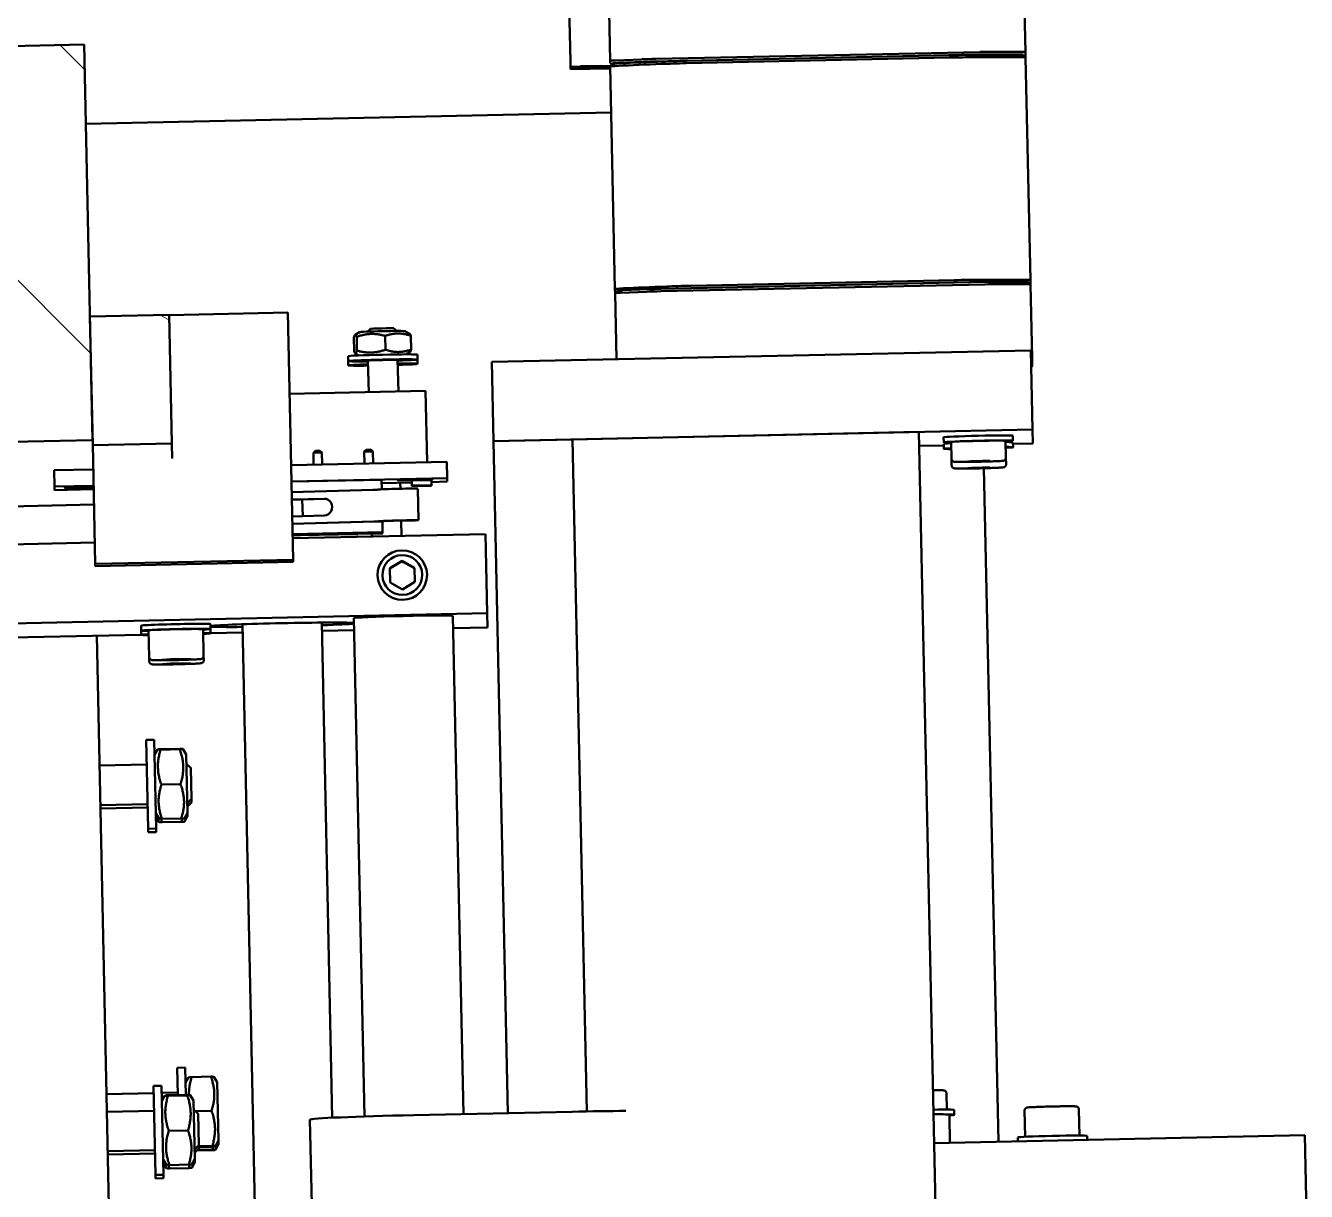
# Model space of a CAD drawing. Header units: millimetres. Extents: x 0 to 2625, y 0 to 1856.
# Drawn here: x 1769.8 to 1899.2, y 1562.7 to 1680.5 of the extents above; entities that cross this region are included whole.
import ezdxf

# ---------------------------------------------------------------- set-up
doc = ezdxf.new("R2010")
doc.units = ezdxf.units.MM
doc.header["$LTSCALE"] = 6.25
for name, color, linetype, lineweight in [('Hatch (ISO)', 7, 'Continuous', 18), ('Symbol (ISO)', 7, 'Continuous', 25), ('Visible (ISO)', 7, 'Continuous', 50)]:
    doc.layers.add(name, color=color, linetype=linetype, lineweight=lineweight)
doc.styles.add('Note Text (ISO)', font='tahoma.ttf')
doc.dimstyles.new('Default - Method 1b (ISO)$7', dxfattribs={"dimscale": 6.25, "dimtxt": 3.5, "dimasz": 2.5, "dimexe": 3.175, "dimexo": 0, "dimgap": 0.762, "dimtad": 1, "dimtoh": 1, "dimrnd": 1e-08, "dimtxsty": 'Note Text (ISO)', "dimcen": 0.09, "dimdle": 10, "dimclrd": 256, "dimclre": 256, "dimclrt": 256, "dimazin": 2, "dimtfac": 1, "dimtmove": 0, "dimatfit": 3, "dimfxl": 1, "dimtolj": 1, "dimlwd": -1, "dimlwe": -1, "dimarcsym": 0})

msp = doc.modelspace()

# ---------------------------------------------------------------- hatches: boundary and pattern name
at = {"layer": 'Hatch (ISO)'}
h = msp.add_hatch(dxfattribs=at)
h.set_pattern_fill('ANSI31', color=256, scale=158.75, angle=90.0002, style=0)
h.set_pattern_definition([(135.0002, (0, 0), (-14.0316, -14.0317), [])])
h.paths.add_polyline_path([(1756.54, 1638.19), (1776.54, 1638.61), (1776.27, 1651.11), (1775.68, 1678.61), (1755.68, 1678.19)])
h = msp.add_hatch(dxfattribs=at)
h.set_pattern_fill('ANSI31', color=256, scale=158.75, angle=105.0002, style=0)
h.set_pattern_definition([(150.0002, (0, 0), (-9.9218, -17.18523), [])])
h.paths.add_polyline_path([(1776.55, 1638.13), (1784.55, 1638.3), (1784.27, 1651.29), (1776.27, 1651.11), (1776.54, 1638.61)])

# ---------------------------------------------------------------- linework, layer by layer
at = {"layer": 'Visible (ISO)'}
for p, q in [((1828.84, 1676.96), (1828.65, 1685.71)), ((1870.64, 1686.61), (1870.83, 1677.86)), ((1824.84, 1676.95), (1824.72, 1682.44)), ((1775.68, 1678.61), (1755.68, 1678.19)), ((1776.54, 1638.61), (1775.68, 1678.61)), ((1866.2, 1677.86), (1833.46, 1677.16)), ((1833.47, 1676.91), (1866.2, 1677.61)), ((1867.44, 1677.62), (1870.07, 1677.62)), ((1870.24, 1677.88), (1867.61, 1677.88)), ((1870.58, 1677.61), (1870.58, 1677.54)), ((1870.84, 1677.3), (1870.83, 1677.86)), ((1824.84, 1676.95), (1824.85, 1676.44)), ((1824.85, 1676.36), (1828.85, 1676.45)), ((1824.85, 1676.36), (1824.85, 1676.44)), ((1824.85, 1676.36), (1824.85, 1676.19)), ((1825.85, 1676.44), (1827.85, 1676.48)), ((1827.85, 1676.46), (1825.85, 1676.41)), ((1825.85, 1676.41), (1825.85, 1676.44)), ((1827.85, 1676.48), (1827.85, 1676.46)), ((1828.84, 1676.96), (1828.84, 1676.78)), ((1828.84, 1676.78), (1829.04, 1676.59)), ((1829.09, 1676.65), (1828.85, 1676.4)), ((1828.85, 1676.45), (1828.85, 1676.4)), ((1828.85, 1676.4), (1829.33, 1653.91)), ((1829.09, 1676.65), (1829.09, 1676.72)), ((1832.05, 1677.12), (1829.42, 1677.01)), ((1829.6, 1676.76), (1832.23, 1676.87)), ((1863.16, 1677.54), (1836.51, 1676.97)), ((1836.52, 1676.73), (1863.16, 1677.3)), ((1870.58, 1677.54), (1870.84, 1677.3)), ((1870.84, 1677.3), (1871.32, 1654.81)), ((1828.85, 1676.28), (1824.85, 1676.19)), ((1828.85, 1676.2), (1824.85, 1676.11)), ((1824.85, 1676.11), (1824.85, 1676.19)), ((1824.85, 1676.11), (1824.85, 1676.11)), ((1825.85, 1676.18), (1827.85, 1676.22)), ((1827.85, 1676.2), (1825.85, 1676.16)), ((1825.85, 1676.16), (1825.85, 1676.18)), ((1827.85, 1676.22), (1827.85, 1676.2)), ((1828.95, 1671.73), (1775.85, 1670.59)), ((1866.7, 1654.62), (1833.96, 1653.92)), ((1833.96, 1653.67), (1866.7, 1654.37)), ((1863.64, 1654.81), (1837, 1654.24)), ((1837.01, 1653.98), (1863.65, 1654.55)), ((1870.56, 1654.63), (1867.93, 1654.63)), ((1868.11, 1654.39), (1870.74, 1654.39)), ((1871.07, 1654.62), (1871.33, 1654.37)), ((1871.33, 1654.37), (1871.32, 1654.81)), ((1871.33, 1654.37), (1871.49, 1646.93)), ((1829.33, 1653.91), (1829.34, 1653.47)), ((1829.58, 1653.73), (1829.34, 1653.47)), ((1829.48, 1646.8), (1829.34, 1653.47)), ((1829.92, 1653.52), (1832.55, 1653.63)), ((1832.72, 1653.88), (1830.1, 1653.77)), ((1784.27, 1651.29), (1776.27, 1651.11)), ((1776.27, 1651.11), (1776.55, 1638.13)), ((1784.27, 1651.27), (1796.27, 1651.52)), ((1784.55, 1638.3), (1784.27, 1651.29)), ((1796.27, 1651.52), (1796.8, 1626.53)), ((1803.51, 1649.54), (1803.06, 1649.27)), ((1804.61, 1649.87), (1804.35, 1649.6)), ((1806.14, 1647.77), (1806.11, 1649.16)), ((1807, 1649.92), (1807.27, 1649.66)), ((1808.11, 1649.64), (1808.59, 1649.38)), ((1808.73, 1647.79), (1808.7, 1649.17)), ((1802.97, 1647.61), (1802.94, 1648.99)), ((1803.26, 1647.68), (1803.23, 1649.07)), ((1802.36, 1647.12), (1802.37, 1646.62)), ((1802.37, 1646.62), (1802.38, 1646.19)), ((1803.46, 1647.19), (1803.08, 1647.4)), ((1804.44, 1643.47), (1804.37, 1646.67)), ((1807.44, 1643.54), (1807.37, 1646.73)), ((1808.26, 1647.3), (1808.61, 1647.51)), ((1809.36, 1647.27), (1809.37, 1646.77)), ((1809.37, 1646.77), (1809.38, 1646.34)), ((1816.88, 1646.53), (1871.36, 1647.7)), ((1817.05, 1638.53), (1816.88, 1646.53)), ((1871.54, 1639.7), (1871.36, 1647.7)), ((1871.49, 1646.93), (1871.5, 1646.23)), ((1796.44, 1643.3), (1810.19, 1643.6)), ((1810.34, 1636.39), (1810.19, 1643.6)), ((1817.05, 1638.53), (1871.54, 1639.7)), ((1825.05, 1638.7), (1860.04, 1639.45)), ((1860.04, 1639.45), (1863.36, 1484.52)), ((1862.55, 1638.92), (1862.56, 1638.42)), ((1869.55, 1639.07), (1869.56, 1638.57)), ((1871.54, 1639.7), (1871.57, 1638.28)), ((1756.54, 1638.19), (1776.54, 1638.61)), ((1776.55, 1638.13), (1784.55, 1638.3)), ((1776.55, 1638.13), (1776.58, 1636.6)), ((1784.58, 1636.77), (1784.55, 1638.3)), ((1798.85, 1637.35), (1799.05, 1637.55)), ((1799.05, 1637.55), (1799.5, 1637.56)), ((1799.5, 1637.56), (1799.7, 1637.37)), ((1804, 1637.46), (1804.2, 1637.66)), ((1804.85, 1637.48), (1804, 1637.46)), ((1804.2, 1637.66), (1804.65, 1637.67)), ((1804.65, 1637.67), (1804.85, 1637.48)), ((1804.85, 1637.48), (1804.88, 1636.27)), ((1825.05, 1638.7), (1817.05, 1638.53)), ((1818.51, 1570.59), (1817.05, 1638.53)), ((1826.5, 1570.76), (1825.05, 1638.7)), ((1826.5, 1570.76), (1825.05, 1638.7)), ((1862.57, 1638.09), (1860.07, 1638.04)), ((1862.56, 1638.25), (1862.58, 1637.75)), ((1863.35, 1636.73), (1863.31, 1638.43)), ((1868.85, 1636.85), (1868.81, 1638.55)), ((1869.56, 1638.4), (1869.57, 1637.9)), ((1871.57, 1638.28), (1869.57, 1638.24)), ((1776.81, 1626.11), (1776.58, 1636.6)), ((1812.35, 1636.43), (1796.6, 1636.09)), ((1799.7, 1637.37), (1798.85, 1637.35)), ((1798.85, 1637.35), (1798.88, 1636.14)), ((1799.7, 1637.37), (1799.73, 1636.16)), ((1804, 1637.46), (1804.03, 1636.25)), ((1812.39, 1634.78), (1812.35, 1636.43)), ((1863.36, 1636.07), (1863.35, 1636.73)), ((1864.97, 1636.46), (1865.34, 1636.5)), ((1865.74, 1636.46), (1864.97, 1636.46)), ((1865.34, 1636.5), (1866.47, 1636.52)), ((1865.73, 1636.51), (1865.74, 1636.46)), ((1866.87, 1636.49), (1865.74, 1636.46)), ((1866.47, 1636.52), (1867.23, 1636.52)), ((1867.23, 1636.52), (1866.87, 1636.49)), ((1866.87, 1636.52), (1866.87, 1636.49)), ((1868.86, 1636.19), (1868.85, 1636.85)), ((1776.6, 1635.66), (1772.66, 1635.58)), ((1772.7, 1633.93), (1772.66, 1635.58)), ((1864.99, 1635.8), (1865.35, 1635.83)), ((1865.75, 1635.8), (1864.99, 1635.8)), ((1865.35, 1635.83), (1866.49, 1635.86)), ((1865.75, 1635.84), (1865.75, 1635.8)), ((1866.88, 1635.83), (1865.75, 1635.8)), ((1866.49, 1635.86), (1867.25, 1635.86)), ((1868.08, 1567.71), (1866.62, 1635.79)), ((1867.25, 1635.86), (1866.88, 1635.83)), ((1866.88, 1635.86), (1866.88, 1635.83)), ((1776.64, 1634.01), (1772.7, 1633.93)), ((1772.7, 1633.93), (1772.7, 1633.58)), ((1772.7, 1633.58), (1776.64, 1633.66)), ((1812.39, 1634.78), (1796.63, 1634.44)), ((1805.74, 1634.62), (1796.63, 1634.43)), ((1804.88, 1633.59), (1796.65, 1633.36)), ((1805.76, 1633.65), (1805.74, 1634.62)), ((1805.75, 1634.29), (1808.8, 1634.35)), ((1807.65, 1633.71), (1807.64, 1634.33)), ((1810.79, 1634.57), (1808.79, 1634.53)), ((1808.8, 1634.03), (1808.79, 1634.53)), ((1810.8, 1634.07), (1808.8, 1634.03)), ((1808.8, 1634.01), (1810.8, 1634.05)), ((1808.8, 1634.03), (1808.8, 1634.01)), ((1810.8, 1634.02), (1808.8, 1633.98)), ((1808.8, 1633.98), (1808.8, 1634.01)), ((1808.8, 1633.96), (1810.8, 1634)), ((1808.8, 1633.98), (1808.8, 1633.96)), ((1809.41, 1633.71), (1809.48, 1630.52)), ((1810.8, 1634.07), (1810.79, 1634.57)), ((1810.8, 1634.39), (1812.39, 1634.43)), ((1810.8, 1634.05), (1810.8, 1634.07)), ((1810.8, 1634.02), (1810.8, 1634.05)), ((1810.8, 1634), (1810.8, 1634.02)), ((1812.39, 1634.43), (1812.39, 1634.78)), ((1799.93, 1632.7), (1796.67, 1632.61)), ((1796.67, 1632.6), (1800.04, 1632.7)), ((1797.73, 1632.63), (1797.77, 1630.94)), ((1756.68, 1631.68), (1776.68, 1632.11)), ((1796.71, 1630.91), (1799.97, 1631)), ((1804.95, 1630.39), (1796.72, 1630.16)), ((1805.06, 1630.39), (1796.72, 1630.15)), ((1805.85, 1629.33), (1805.83, 1630.43)), ((1807.75, 1628.93), (1807.72, 1630.5)), ((1809.48, 1630.52), (1809.15, 1630.51)), ((1805.85, 1629.33), (1796.75, 1629.13)), ((1796.75, 1629.06), (1805.85, 1629.25)), ((1805.85, 1629.25), (1796.75, 1629.06)), ((1816.25, 1629.11), (1796.75, 1628.7)), ((1796.75, 1628.99), (1797.56, 1629.01)), ((1801.36, 1629.09), (1797.56, 1629.01)), ((1797.56, 1629.01), (1797.56, 1629.01)), ((1801.36, 1629.09), (1803.36, 1629.13)), ((1801.36, 1629.09), (1801.36, 1629.09)), ((1805.86, 1629.19), (1803.36, 1629.14)), ((1803.36, 1629.14), (1803.36, 1629.13)), ((1804.75, 1628.87), (1804.75, 1629.17)), ((1805.85, 1629.25), (1805.85, 1629.33)), ((1805.85, 1629.25), (1805.85, 1629.25)), ((1805.86, 1629.19), (1805.85, 1629.25)), ((1816.25, 1629.11), (1816.42, 1621.12)), ((1776.76, 1628.27), (1726.77, 1627.19)), ((1796.8, 1626.53), (1776.81, 1626.11)), ((1776.81, 1625.89), (1796.81, 1626.32)), ((1776.81, 1626.11), (1776.81, 1625.89)), ((1796.8, 1626.53), (1796.81, 1626.32)), ((1806.57, 1625.68), (1807.81, 1626.43)), ((1807.81, 1626.43), (1809.07, 1625.73)), ((1807.81, 1626.36), (1807.81, 1626.43)), ((1805.34, 1624.88), (1805.34, 1624.92)), ((1806.6, 1624.24), (1806.57, 1625.68)), ((1809.07, 1625.73), (1809.1, 1624.29)), ((1810.34, 1624.99), (1810.34, 1625.03)), ((1807.87, 1623.54), (1806.6, 1624.24)), ((1809.1, 1624.29), (1807.87, 1623.54)), ((1816.42, 1621.12), (1726.94, 1619.2)), ((1814.01, 1570.5), (1812.93, 1620.85)), ((1816.45, 1619.7), (1816.42, 1621.12)), ((1781.45, 1619.37), (1781.44, 1619.87)), ((1781.46, 1618.94), (1781.45, 1619.37)), ((1782.26, 1616.69), (1782.2, 1619.39)), ((1787.76, 1616.81), (1787.7, 1619.51)), ((1788.45, 1619.52), (1788.44, 1620.02)), ((1788.46, 1619.1), (1788.45, 1619.52)), ((1793.29, 1545.38), (1791.69, 1620.01)), ((1800.76, 1570.13), (1799.69, 1620.19)), ((1799.71, 1619.34), (1802.96, 1619.41)), ((1804.01, 1570.26), (1802.93, 1620.63)), ((1812.95, 1619.63), (1816.45, 1619.7)), ((1761.96, 1618.53), (1781.46, 1618.95)), ((1776.96, 1618.86), (1778.63, 1540.92)), ((1788.46, 1619.1), (1791.71, 1619.17)), ((1787.77, 1616.38), (1787.76, 1616.81)), ((1782.27, 1616.26), (1782.26, 1616.69)), ((1783.58, 1616.42), (1784.41, 1616.47)), ((1784.18, 1616.41), (1783.58, 1616.42)), ((1783.59, 1615.99), (1784.42, 1616.04)), ((1784.19, 1615.98), (1783.59, 1615.99)), ((1784.18, 1616.45), (1784.18, 1616.41)), ((1785.62, 1616.43), (1784.18, 1616.41)), ((1784.19, 1616.02), (1784.19, 1615.98)), ((1785.63, 1616.01), (1784.19, 1615.98)), ((1784.41, 1616.47), (1785.85, 1616.49)), ((1784.42, 1616.04), (1785.86, 1616.06)), ((1785.62, 1616.43), (1785.62, 1616.49)), ((1786.45, 1616.48), (1785.62, 1616.43)), ((1785.63, 1616.01), (1785.63, 1616.06)), ((1786.46, 1616.05), (1785.63, 1616.01)), ((1785.85, 1616.49), (1786.45, 1616.48)), ((1785.86, 1616.06), (1786.46, 1616.05)), ((1781.96, 1608.33), (1782.76, 1608.34)), ((1781.96, 1608.33), (1782.15, 1599.33)), ((1782.76, 1608.34), (1782.95, 1599.35)), ((1782.79, 1606.79), (1783.1, 1607.35)), ((1785.35, 1607.43), (1783.41, 1607.39)), ((1785.35, 1607.37), (1783.41, 1607.33)), ((1785.99, 1606.86), (1785.66, 1607.41)), ((1786.12, 1600.96), (1785.99, 1606.86)), ((1777.24, 1605.73), (1782.01, 1605.83)), ((1786.45, 1605.49), (1786.01, 1605.91)), ((1786.45, 1605.49), (1786.52, 1602.35)), ((1785.43, 1603.84), (1783.49, 1603.8)), ((1777.33, 1601.73), (1782.1, 1601.83)), ((1777.34, 1601.38), (1782.11, 1601.49)), ((1786.52, 1602.35), (1786.1, 1601.91)), ((1786.52, 1602.01), (1786.1, 1601.57)), ((1786.52, 1602.35), (1786.52, 1602.01)), ((1782.92, 1600.9), (1783.25, 1600.35)), ((1782.93, 1600.55), (1783.25, 1600.01)), ((1785.5, 1600.37), (1783.56, 1600.33)), ((1785.51, 1600.03), (1783.57, 1599.99)), ((1786.12, 1600.96), (1785.81, 1600.41)), ((1786.12, 1600.62), (1785.82, 1600.06)), ((1786.12, 1600.62), (1786.12, 1600.96)), ((1782.15, 1599.33), (1782.95, 1599.35)), ((1782.15, 1599.33), (1782.16, 1598.99)), ((1782.16, 1598.99), (1782.96, 1599)), ((1782.95, 1599.35), (1782.96, 1599)), ((1785.1, 1575.17), (1785.9, 1575.19)), ((1785.1, 1575.17), (1785.16, 1572.43)), ((1785.9, 1575.19), (1785.96, 1572.44)), ((1785.93, 1573.64), (1786.24, 1574.2)), ((1786.55, 1574.24), (1788.49, 1574.29)), ((1789.13, 1573.71), (1788.8, 1574.25)), ((1782.71, 1573.34), (1783.51, 1573.36)), ((1782.71, 1573.34), (1782.9, 1564.35)), ((1783.51, 1573.36), (1783.7, 1564.36)), ((1789.26, 1567.81), (1789.13, 1573.71)), ((1777.95, 1572.52), (1782.72, 1572.62)), ((1783.52, 1572.64), (1785.15, 1572.67)), ((1783.54, 1571.81), (1783.85, 1572.37)), ((1786.1, 1572.45), (1784.16, 1572.41)), ((1786.1, 1572.38), (1784.16, 1572.34)), ((1786.74, 1571.88), (1786.41, 1572.42)), ((1786.87, 1565.98), (1786.74, 1571.88)), ((1862.83, 1572.6), (1862.87, 1570.94)), ((1777.99, 1570.74), (1782.76, 1570.84)), ((1787.2, 1570.51), (1786.76, 1570.93)), ((1786.9, 1570.8), (1788.56, 1570.83)), ((1787.2, 1570.51), (1787.27, 1567.37)), ((1809.01, 1570.39), (1825, 1570.73)), ((1863.19, 1567.6), (1863.13, 1570.4)), ((1863.63, 1570.41), (1863.62, 1570.91)), ((1870.73, 1570.86), (1870.79, 1568.2)), ((1876.23, 1570.97), (1876.29, 1568.32)), ((1798.73, 1559.94), (1798.51, 1569.94)), ((1786.18, 1568.85), (1784.24, 1568.81)), ((1789.26, 1567.81), (1788.95, 1567.25)), ((1789.27, 1567.44), (1789.26, 1567.81)), ((1861.58, 1567.57), (1899.04, 1568.37)), ((1870.04, 1568.14), (1870.05, 1567.75)), ((1877.04, 1568.29), (1877.05, 1567.9)), ((1899.21, 1560.37), (1899.04, 1568.37)), ((1778.08, 1566.74), (1782.85, 1566.84)), ((1778.09, 1566.4), (1782.86, 1566.5)), ((1787.27, 1567.37), (1786.85, 1566.93)), ((1787.27, 1567.03), (1786.85, 1566.59)), ((1787.06, 1566.8), (1788.65, 1566.84)), ((1787.15, 1566.89), (1788.65, 1566.93)), ((1787.27, 1567.37), (1787.27, 1567.03)), ((1787.27, 1567.26), (1788.64, 1567.29)), ((1787.27, 1567.17), (1788.64, 1567.2)), ((1789.27, 1567.44), (1788.96, 1566.89)), ((1783.67, 1565.91), (1784, 1565.37)), ((1783.68, 1565.57), (1784.01, 1565.03)), ((1786.25, 1565.39), (1784.31, 1565.35)), ((1786.26, 1565.04), (1784.32, 1565)), ((1786.87, 1565.98), (1786.56, 1565.42)), ((1786.87, 1565.64), (1786.57, 1565.08)), ((1786.87, 1565.64), (1786.87, 1565.98)), ((1782.9, 1564.35), (1783.7, 1564.36)), ((1782.9, 1564.35), (1782.91, 1564)), ((1782.91, 1564), (1783.71, 1564.02)), ((1783.7, 1564.36), (1783.71, 1564.02))]:
    msp.add_line(p, q, dxfattribs=at)
for centre, major_axis, ratio, start_param, end_param in [((1866.2, 1677.82), (-2, -0.04), 0.021443, 3.926991, 4.712389), ((1866.2, 1677.57), (1.75, 0.04), 0.021443, 0.785398, 1.570796), ((1868.83, 1677.57), (1.75, 0.04), 0.021443, 0, 0.785398), ((1868.83, 1677.82), (2, 0.04), 0.021443, 0, 0.785398), ((1830.84, 1677.01), (-2, -0.04), 0.021443, 5.497787, 6.283185), ((1832.85, 1676.48), (-4, -0.09), 0.021443, 5.61838, 6.283185), ((1830.84, 1676.76), (-1.75, -0.04), 0.021443, 5.497787, 6.283185), ((1832.84, 1676.73), (-3.75, -0.08), 0.021443, 5.61838, 6.261736), ((1849.85, 1676.56), (25.59, 0.55), 0.021443, 2.235601, 2.476788), ((1849.84, 1676.81), (-25.34, -0.54), 0.021443, 5.377194, 5.61838), ((1833.46, 1677.12), (-2, -0.04), 0.021443, 4.712389, 5.497787), ((1833.47, 1676.87), (1.75, 0.04), 0.021443, 1.570796, 2.356194), ((1836.52, 1676.64), (4, 0.09), 0.021443, 1.570796, 2.235601), ((1836.51, 1676.89), (-3.75, -0.08), 0.021443, 4.712389, 5.377194), ((1863.16, 1677.46), (-3.75, -0.08), 0.021443, 4.047584, 4.712389), ((1863.16, 1677.21), (4, 0.09), 0.021443, 0.905991, 1.570796), ((1849.84, 1676.81), (-25.34, -0.54), 0.021443, 3.806398, 4.047584), ((1849.85, 1676.56), (25.59, 0.55), 0.021443, 0.664805, 0.905991), ((1866.83, 1677.46), (3.75, 0.08), 0.021443, 0.021449, 0.664805), ((1866.84, 1677.21), (4, 0.09), 0.021443, 0, 0.664805), ((1863.65, 1654.72), (-4, -0.09), 0.021443, 4.047584, 4.712389), ((1850.33, 1654.07), (-25.59, -0.55), 0.021443, 3.806398, 4.047584), ((1866.7, 1654.58), (-1.75, -0.04), 0.021443, 3.926991, 4.712389), ((1866.7, 1654.33), (2, 0.04), 0.021443, 0.785398, 1.570796), ((1867.32, 1654.72), (4, 0.09), 0.021443, 0, 0.664805), ((1869.32, 1654.58), (1.75, 0.04), 0.021443, 0.021449, 0.785398), ((1869.33, 1654.33), (2, 0.04), 0.021443, 0, 0.785398), ((1833.33, 1653.99), (-4, -0.09), 0.021443, 5.61838, 6.283185), ((1831.34, 1653.52), (-2, -0.04), 0.021443, 5.497787, 6.283185), ((1831.33, 1653.77), (-1.75, -0.04), 0.021443, 5.497787, 6.261736), ((1850.33, 1654.07), (-25.59, -0.55), 0.021443, 5.377194, 5.61838), ((1833.97, 1653.63), (2, 0.04), 0.021443, 1.570796, 2.356194), ((1833.96, 1653.88), (-1.75, -0.04), 0.021443, 4.712389, 5.497787), ((1837, 1654.15), (-4, -0.09), 0.021443, 4.712389, 5.377194), ((1805.81, 1649.59), (-2.3, -0.05), 0.021443, 3.17875, 6.246028), ((1805.8, 1649.9), (1.19, 0.03), 0.021443, 0.021449, 3.120143), ((1805.87, 1646.69), (-3.5, -0.08), 0.021443, 2.013707, 7.411071), ((1805.86, 1647.19), (-3.5, -0.08), 0.021443, 3.141593, 6.283185), ((1805.87, 1646.69), (-1.6, -0.03), 0.021443, 2.786171, 6.638607), ((1805.88, 1646.26), (-3.5, -0.08), 0.021443, 5.1553, 7.411071), ((1805.88, 1646.26), (-1.6, -0.03), 0.021443, 5.927764, 6.638606), ((1805.88, 1646.26), (3.5, 0.08), 0.021443, 5.1553, 7.411071), ((1805.88, 1646.26), (1.6, 0.03), 0.021443, 5.927764, 6.638607), ((1866.05, 1638.99), (-3.5, -0.08), 0.021443, 3.141593, 6.283185), ((1866.06, 1638.49), (-3.5, -0.08), 0.021443, 2.474646, 6.950132), ((1866.07, 1637.83), (-3.5, -0.08), 0.021443, 5.616239, 6.950132), ((1866.06, 1638.33), (-3.5, -0.08), 0.021443, 5.616239, 6.283185), ((1866.06, 1638.49), (-2.75, -0.06), 0.021443, 3.141593, 6.283185), ((1866.06, 1638.33), (3.5, 0.08), 0.021443, 0, 0.666946), ((1866.07, 1637.83), (3.5, 0.08), 0.021443, 5.616239, 6.950132), ((1775.48, 1633.93), (-1.79, -0.04), 0.021443, 4.011383, 8.554988), ((1775.49, 1633.7), (-1.79, -0.04), 0.021443, 4.011383, 8.554988), ((1804.67, 1633.6), (0.65, 0.014), 0.021443, 5.036736, 6.235364), ((1807.42, 1633.66), (2.1, 0.05), 0.021443, 0.324347, 3.093771), ((1799.95, 1631.85), (-0.036, -0.849), 0.947641, 0.067198, 3.208791), ((1804.74, 1630.4), (0.65, 0.014), 0.021443, 5.036736, 6.235364), ((1804.74, 1630.4), (1, 0.021), 0.021443, 5.036736, 6.235364), ((1807.49, 1630.46), (2.1, 0.05), 0.021443, 0.324347, 3.093771), ((1807.49, 1630.46), (1.75, 0.04), 0.021443, 0.324347, 3.093771), ((1796.56, 1629.02), (0.95, 0.02), 0.021443, 4.914192, 7.652178), ((1807.93, 1620.74), (-5, -0.11), 0.021443, 3.141593, 6.283185), ((1784.95, 1619.45), (3.5, 0.08), 0.021443, 5.616239, 10.091724), ((1784.94, 1619.95), (3.5, 0.08), 0.021443, 0, 3.141593), ((1784.95, 1619.45), (-2.75, -0.06), 0.021443, 3.141593, 6.283185), ((1795.69, 1619.96), (-7.5, -0.16), 0.021443, 3.401117, 6.024264), ((1795.69, 1619.96), (-7.5, -0.16), 0.021443, 0.258922, 1.00826), ((1795.69, 1619.96), (7.5, 0.16), 0.021443, 5.274925, 6.023661), ((1784.96, 1619.02), (-3.5, -0.08), 0.021443, 5.616239, 6.950132), ((1784.96, 1619.02), (3.5, 0.08), 0.021443, 5.616239, 6.950132), ((1809.01, 1570.17), (-10.5, -0.23), 0.021443, 4.712389, 6.283185), ((1825.01, 1570.51), (10.5, 0.23), 0.021443, 1.029697, 1.570796), ((1860.12, 1570.84), (3.5, 0.08), 0.021443, 0, 1.161967), ((1852.13, 1570.17), (11, 0.24), 0.021443, 0, 0.547629), ((1860.13, 1570.34), (3.5, 0.08), 0.021443, 5.742086, 6.928173), ((1873.54, 1568.22), (-3.5, -0.08), 0.021443, 3.141593, 6.283185)]:
    msp.add_ellipse(centre, major_axis=major_axis, ratio=ratio, start_param=start_param, end_param=end_param, dxfattribs=at)
for centre, major_axis, ratio in [((1809.15, 1634.64), (-1.79, -0.04), 0.021443), ((1802.36, 1629.14), (0.95, 0.02), 0.021443), ((1807.84, 1624.98), (2.5, 0.05), 0.99977), ((1807.84, 1624.99), (-2.01, -0.04), 0.99977)]:
    msp.add_ellipse(centre, major_axis=major_axis, ratio=ratio, dxfattribs=at)
for points, weights in [([(1803.23, 1649.07), (1803.07, 1649.49), (1802.94, 1648.99)], [1, 1.15470053838, 1]), ([(1806.11, 1649.16), (1804.66, 1649.57), (1803.23, 1649.07)], [1, 1.15470053838, 1]), ([(1808.7, 1649.17), (1807.4, 1649.62), (1806.11, 1649.16)], [1, 1.15470053838, 1]), ([(1808.59, 1649.38), (1808.64, 1649.35), (1808.7, 1649.17)], [1.0727934668, 1.05857608767, 1]), ([(1802.97, 1647.61), (1803.12, 1647.18), (1803.26, 1647.68)], [1, 1.15470053838, 1]), ([(1803.26, 1647.68), (1804.71, 1647.27), (1806.14, 1647.77)], [1, 1.15470053838, 1]), ([(1806.14, 1647.77), (1807.45, 1647.32), (1808.73, 1647.79)], [1, 1.15470053838, 1]), ([(1808.73, 1647.79), (1808.67, 1647.55), (1808.61, 1647.51)], [1, 1.06932675339, 1.07651799276]), ([(1807.81, 1626.36), (1807.19, 1625.99), (1806.57, 1625.62)], [1, 1.15470053838, 1]), ([(1809.07, 1625.67), (1808.44, 1626.01), (1807.81, 1626.36)], [1, 1.15470053838, 1]), ([(1783.41, 1607.39), (1782.83, 1607.35), (1783.41, 1607.33)], [1, 1.15470053838, 1]), ([(1783.41, 1607.33), (1782.87, 1605.55), (1783.49, 1603.8)], [1, 1.15470053838, 1]), ([(1785.35, 1607.37), (1785.93, 1607.41), (1785.35, 1607.43)], [1, 1.15470053838, 1]), ([(1785.43, 1603.84), (1785.97, 1605.62), (1785.35, 1607.37)], [1, 1.15470053838, 1]), ([(1785.5, 1600.37), (1786.05, 1602.12), (1785.43, 1603.84)], [1, 1.15470053838, 1]), ([(1783.49, 1603.8), (1782.94, 1602.05), (1783.56, 1600.33)], [1, 1.15470053838, 1]), ([(1783.56, 1600.33), (1783.26, 1600.34), (1783.25, 1600.35)], [1, 1.07512489468, 1.07728624496]), ([(1783.57, 1599.99), (1783.26, 1600), (1783.25, 1600.01)], [1, 1.07512489468, 1.07728624496]), ([(1783.45, 1600.33), (1783.5, 1600.16), (1783.57, 1599.99)], [1.02547998358, 1.01400849344, 1]), ([(1785.81, 1600.41), (1785.8, 1600.39), (1785.5, 1600.37)], [1.07728624496, 1.07512489468, 1]), ([(1785.51, 1600.03), (1785.56, 1600.21), (1785.61, 1600.38)], [1, 1.01400849344, 1.02547998358]), ([(1785.82, 1600.06), (1785.81, 1600.05), (1785.51, 1600.03)], [1.07728624496, 1.07512489468, 1]), ([(1786.24, 1574.2), (1786.25, 1574.22), (1786.55, 1574.24)], [1.07722640112, 1.07425491325, 1]), ([(1786.55, 1574.24), (1786.25, 1573.27), (1786.28, 1572.44)], [1, 1.08079032045, 1.07719727744]), ([(1788.49, 1574.29), (1788.79, 1574.27), (1788.8, 1574.25)], [1, 1.07425491325, 1.07722640112]), ([(1788.56, 1570.83), (1789.11, 1572.57), (1788.49, 1574.29)], [1, 1.15470053838, 1]), ([(1784.16, 1572.41), (1783.58, 1572.36), (1784.16, 1572.34)], [1, 1.15470053838, 1]), ([(1784.16, 1572.34), (1783.62, 1570.57), (1784.24, 1568.81)], [1, 1.15470053838, 1]), ([(1786.1, 1572.38), (1786.68, 1572.43), (1786.1, 1572.45)], [1, 1.15470053838, 1]), ([(1786.18, 1568.85), (1786.72, 1570.63), (1786.1, 1572.38)], [1, 1.15470053838, 1]), ([(1788.64, 1567.29), (1789.18, 1569.07), (1788.56, 1570.83)], [1, 1.15470053838, 1]), ([(1784.24, 1568.81), (1783.69, 1567.07), (1784.31, 1565.35)], [1, 1.15470053838, 1]), ([(1786.25, 1565.39), (1786.8, 1567.13), (1786.18, 1568.85)], [1, 1.15470053838, 1]), ([(1788.64, 1567.2), (1789.22, 1567.26), (1788.64, 1567.29)], [1, 1.15470053838, 1]), ([(1788.65, 1566.93), (1788.69, 1567.07), (1788.73, 1567.21)], [1, 1.01110089214, 1.02060864429]), ([(1788.65, 1566.84), (1789.23, 1566.89), (1788.65, 1566.93)], [1, 1.15470053838, 1]), ([(1784.31, 1565.35), (1784.01, 1565.35), (1784, 1565.37)], [1, 1.07512489468, 1.07728624496]), ([(1784.32, 1565), (1784.01, 1565.01), (1784.01, 1565.03)], [1, 1.07512489468, 1.07728624496]), ([(1784.2, 1565.35), (1784.25, 1565.18), (1784.32, 1565)], [1.02547998358, 1.01400849344, 1]), ([(1786.56, 1565.42), (1786.55, 1565.41), (1786.25, 1565.39)], [1.07728624496, 1.07512489468, 1]), ([(1786.26, 1565.04), (1786.31, 1565.22), (1786.36, 1565.4)], [1, 1.01400849344, 1.02547998358]), ([(1786.57, 1565.08), (1786.56, 1565.07), (1786.26, 1565.04)], [1.07728624496, 1.07512489468, 1])]:
    msp.add_rational_spline(points, weights, degree=2, dxfattribs=at)
for points, knots in [([(1871.5, 1646.23), (1871.51, 1646.19), (1871.5, 1646.16), (1871.48, 1646.1), (1871.47, 1646.07), (1871.43, 1646.02), (1871.42, 1646.01), (1871.4, 1645.99)], [0, 0, 0, 0, 0.009899, 0.009899, 0.01960497, 0.01960497, 0.02667304, 0.02667304, 0.02667304, 0.02667304]), ([(1868.85, 1636.85), (1868.85, 1636.82), (1868.84, 1636.79), (1868.82, 1636.72), (1868.81, 1636.69), (1868.77, 1636.64), (1868.75, 1636.62), (1868.71, 1636.6), (1868.7, 1636.59), (1868.68, 1636.57), (1868.66, 1636.57), (1868.64, 1636.56), (1868.63, 1636.55), (1868.61, 1636.55), (1868.59, 1636.55), (1868.56, 1636.54), (1868.54, 1636.54), (1868.45, 1636.53), (1868.36, 1636.52), (1868.07, 1636.5), (1867.86, 1636.49), (1867.41, 1636.48), (1867.17, 1636.47), (1866.67, 1636.45), (1866.41, 1636.45), (1865.89, 1636.44), (1865.62, 1636.43), (1865.12, 1636.42), (1864.88, 1636.42), (1864.46, 1636.42), (1864.26, 1636.42), (1863.95, 1636.42), (1863.83, 1636.42), (1863.7, 1636.43), (1863.67, 1636.43), (1863.61, 1636.44), (1863.59, 1636.44), (1863.55, 1636.46), (1863.54, 1636.46), (1863.51, 1636.47), (1863.5, 1636.48), (1863.46, 1636.5), (1863.45, 1636.52), (1863.41, 1636.55), (1863.4, 1636.57), (1863.37, 1636.62), (1863.36, 1636.66), (1863.35, 1636.7), (1863.35, 1636.72), (1863.35, 1636.73)], [0, 0, 0, 0, 0.0100639, 0.0100639, 0.0199177, 0.0199177, 0.0296621, 0.0296621, 0.0339022, 0.0339022, 0.0410807, 0.0410807, 0.0477348, 0.0477348, 0.0578442, 0.0578442, 0.0829297, 0.0829297, 0.1587482, 0.1587482, 0.2507709, 0.2507709, 0.3300228, 0.3300228, 0.4087022, 0.4087022, 0.4871997, 0.4871997, 0.5656914, 0.5656914, 0.6443392, 0.6443392, 0.7235969, 0.7235969, 0.7648733, 0.7648733, 0.7853936, 0.7853936, 0.7895587, 0.7895587, 0.7964655, 0.7964655, 0.8032276, 0.8032276, 0.8116972, 0.8116972, 0.8212909, 0.8212909, 0.8261236, 0.8261236, 0.8261236, 0.8261236]), ([(1868.86, 1636.19), (1868.86, 1636.15), (1868.86, 1636.12), (1868.84, 1636.06), (1868.82, 1636.03), (1868.78, 1635.98), (1868.76, 1635.96), (1868.73, 1635.93), (1868.72, 1635.92), (1868.69, 1635.91), (1868.68, 1635.9), (1868.65, 1635.89), (1868.64, 1635.89), (1868.62, 1635.88), (1868.61, 1635.88), (1868.58, 1635.87), (1868.56, 1635.87), (1868.47, 1635.86), (1868.37, 1635.85), (1868.08, 1635.84), (1867.87, 1635.83), (1867.42, 1635.81), (1867.19, 1635.8), (1866.69, 1635.79), (1866.42, 1635.78), (1865.9, 1635.77), (1865.63, 1635.77), (1865.14, 1635.76), (1864.9, 1635.76), (1864.47, 1635.75), (1864.28, 1635.75), (1863.97, 1635.76), (1863.85, 1635.76), (1863.71, 1635.76), (1863.68, 1635.77), (1863.63, 1635.77), (1863.61, 1635.78), (1863.56, 1635.79), (1863.55, 1635.79), (1863.53, 1635.81), (1863.51, 1635.81), (1863.48, 1635.84), (1863.46, 1635.85), (1863.43, 1635.89), (1863.41, 1635.91), (1863.38, 1635.96), (1863.37, 1635.99), (1863.36, 1636.04), (1863.36, 1636.05), (1863.36, 1636.07)], [0, 0, 0, 0, 0.0100639, 0.0100639, 0.0199177, 0.0199177, 0.0296621, 0.0296621, 0.0339022, 0.0339022, 0.0410807, 0.0410807, 0.0477348, 0.0477348, 0.0578442, 0.0578442, 0.0829297, 0.0829297, 0.1587482, 0.1587482, 0.2507709, 0.2507709, 0.3300228, 0.3300228, 0.4087022, 0.4087022, 0.4871997, 0.4871997, 0.5656914, 0.5656914, 0.6443392, 0.6443392, 0.7235969, 0.7235969, 0.7648733, 0.7648733, 0.7853936, 0.7853936, 0.7895587, 0.7895587, 0.7964655, 0.7964655, 0.8032276, 0.8032276, 0.8116972, 0.8116972, 0.8212909, 0.8212909, 0.8261236, 0.8261236, 0.8261236, 0.8261236]), ([(1787.76, 1616.81), (1787.76, 1616.78), (1787.75, 1616.74), (1787.73, 1616.68), (1787.72, 1616.65), (1787.68, 1616.6), (1787.66, 1616.58), (1787.63, 1616.55), (1787.62, 1616.55), (1787.59, 1616.53), (1787.57, 1616.52), (1787.55, 1616.51), (1787.54, 1616.51), (1787.52, 1616.51), (1787.51, 1616.5), (1787.47, 1616.5), (1787.46, 1616.49), (1787.36, 1616.48), (1787.27, 1616.48), (1786.98, 1616.46), (1786.77, 1616.45), (1786.32, 1616.43), (1786.08, 1616.43), (1785.59, 1616.41), (1785.32, 1616.4), (1784.8, 1616.39), (1784.53, 1616.39), (1784.03, 1616.38), (1783.79, 1616.38), (1783.37, 1616.38), (1783.18, 1616.38), (1782.87, 1616.38), (1782.74, 1616.38), (1782.61, 1616.39), (1782.58, 1616.39), (1782.52, 1616.4), (1782.51, 1616.4), (1782.46, 1616.41), (1782.45, 1616.42), (1782.43, 1616.43), (1782.41, 1616.44), (1782.38, 1616.46), (1782.36, 1616.47), (1782.33, 1616.51), (1782.31, 1616.53), (1782.28, 1616.58), (1782.27, 1616.61), (1782.26, 1616.66), (1782.26, 1616.68), (1782.26, 1616.69)], [0, 0, 0, 0, 0.0100639, 0.0100639, 0.0199177, 0.0199177, 0.0296621, 0.0296621, 0.0339022, 0.0339022, 0.0410807, 0.0410807, 0.0477348, 0.0477348, 0.0578442, 0.0578442, 0.0829297, 0.0829297, 0.1587482, 0.1587482, 0.2507709, 0.2507709, 0.3300228, 0.3300228, 0.4087022, 0.4087022, 0.4871997, 0.4871997, 0.5656914, 0.5656914, 0.6443392, 0.6443392, 0.7235969, 0.7235969, 0.7648733, 0.7648733, 0.7853936, 0.7853936, 0.7895587, 0.7895587, 0.7964655, 0.7964655, 0.8032276, 0.8032276, 0.8116972, 0.8116972, 0.8212909, 0.8212909, 0.8261236, 0.8261236, 0.8261236, 0.8261236]), ([(1787.77, 1616.38), (1787.77, 1616.35), (1787.76, 1616.31), (1787.74, 1616.25), (1787.73, 1616.22), (1787.69, 1616.17), (1787.67, 1616.15), (1787.64, 1616.12), (1787.63, 1616.12), (1787.6, 1616.1), (1787.58, 1616.1), (1787.56, 1616.09), (1787.55, 1616.08), (1787.53, 1616.08), (1787.52, 1616.07), (1787.48, 1616.07), (1787.46, 1616.07), (1787.37, 1616.05), (1787.28, 1616.05), (1786.99, 1616.03), (1786.78, 1616.02), (1786.33, 1616), (1786.09, 1616), (1785.6, 1615.98), (1785.33, 1615.98), (1784.81, 1615.96), (1784.54, 1615.96), (1784.04, 1615.95), (1783.8, 1615.95), (1783.38, 1615.95), (1783.19, 1615.95), (1782.87, 1615.95), (1782.75, 1615.95), (1782.62, 1615.96), (1782.59, 1615.96), (1782.53, 1615.97), (1782.51, 1615.97), (1782.47, 1615.98), (1782.46, 1615.99), (1782.44, 1616), (1782.42, 1616.01), (1782.38, 1616.03), (1782.37, 1616.04), (1782.33, 1616.08), (1782.32, 1616.1), (1782.29, 1616.15), (1782.28, 1616.18), (1782.27, 1616.23), (1782.27, 1616.25), (1782.27, 1616.26)], [0, 0, 0, 0, 0.0100639, 0.0100639, 0.0199177, 0.0199177, 0.0296621, 0.0296621, 0.0339022, 0.0339022, 0.0410807, 0.0410807, 0.0477348, 0.0477348, 0.0578442, 0.0578442, 0.0829297, 0.0829297, 0.1587482, 0.1587482, 0.2507709, 0.2507709, 0.3300228, 0.3300228, 0.4087022, 0.4087022, 0.4871997, 0.4871997, 0.5656914, 0.5656914, 0.6443392, 0.6443392, 0.7235969, 0.7235969, 0.7648733, 0.7648733, 0.7853936, 0.7853936, 0.7895587, 0.7895587, 0.7964655, 0.7964655, 0.8032276, 0.8032276, 0.8116972, 0.8116972, 0.8212909, 0.8212909, 0.8261236, 0.8261236, 0.8261236, 0.8261236]), ([(1861.47, 1572.91), (1861.48, 1572.91), (1861.5, 1572.91), (1861.72, 1572.91), (1861.91, 1572.91), (1862.23, 1572.91), (1862.35, 1572.91), (1862.48, 1572.9), (1862.51, 1572.9), (1862.57, 1572.89), (1862.59, 1572.89), (1862.63, 1572.87), (1862.64, 1572.87), (1862.66, 1572.86), (1862.68, 1572.85), (1862.72, 1572.83), (1862.73, 1572.81), (1862.77, 1572.78), (1862.78, 1572.76), (1862.81, 1572.71), (1862.82, 1572.67), (1862.83, 1572.63), (1862.83, 1572.61), (1862.83, 1572.6)], [0.5601995, 0.5601995, 0.5601995, 0.5601995, 0.5656914, 0.5656914, 0.6443392, 0.6443392, 0.7235969, 0.7235969, 0.7648733, 0.7648733, 0.7853936, 0.7853936, 0.7895587, 0.7895587, 0.7964655, 0.7964655, 0.8032276, 0.8032276, 0.8116972, 0.8116972, 0.8212909, 0.8212909, 0.8261236, 0.8261236, 0.8261236, 0.8261236]), ([(1870.73, 1570.86), (1870.73, 1570.89), (1870.74, 1570.92), (1870.75, 1570.98), (1870.77, 1571.01), (1870.81, 1571.06), (1870.83, 1571.09), (1870.86, 1571.11), (1870.87, 1571.12), (1870.9, 1571.13), (1870.92, 1571.14), (1870.94, 1571.15), (1870.95, 1571.15), (1870.97, 1571.16), (1870.98, 1571.16), (1871.02, 1571.17), (1871.03, 1571.17), (1871.13, 1571.18), (1871.22, 1571.19), (1871.51, 1571.2), (1871.72, 1571.21), (1872.17, 1571.23), (1872.41, 1571.24), (1872.9, 1571.25), (1873.17, 1571.26), (1873.69, 1571.27), (1873.96, 1571.28), (1874.46, 1571.28), (1874.7, 1571.29), (1875.12, 1571.29), (1875.31, 1571.29), (1875.62, 1571.29), (1875.75, 1571.28), (1875.88, 1571.28), (1875.91, 1571.28), (1875.96, 1571.27), (1875.98, 1571.27), (1876.03, 1571.25), (1876.04, 1571.25), (1876.06, 1571.24), (1876.08, 1571.23), (1876.11, 1571.21), (1876.13, 1571.19), (1876.16, 1571.16), (1876.18, 1571.13), (1876.21, 1571.08), (1876.22, 1571.05), (1876.23, 1571.01), (1876.23, 1570.99), (1876.23, 1570.97)], [0, 0, 0, 0, 0.0100639, 0.0100639, 0.0199177, 0.0199177, 0.0296621, 0.0296621, 0.0339022, 0.0339022, 0.0410807, 0.0410807, 0.0477348, 0.0477348, 0.0578442, 0.0578442, 0.0829297, 0.0829297, 0.1587482, 0.1587482, 0.2507709, 0.2507709, 0.3300228, 0.3300228, 0.4087022, 0.4087022, 0.4871997, 0.4871997, 0.5656914, 0.5656914, 0.6443392, 0.6443392, 0.7235969, 0.7235969, 0.7648733, 0.7648733, 0.7853936, 0.7853936, 0.7895587, 0.7895587, 0.7964655, 0.7964655, 0.8032276, 0.8032276, 0.8116972, 0.8116972, 0.8212909, 0.8212909, 0.8261236, 0.8261236, 0.8261236, 0.8261236])]:
    msp.add_open_spline(points, degree=3, knots=knots, dxfattribs=at)

# ---------------------------------------------------------------- leaders
at = {"layer": 'Symbol (ISO)', "annotation_type": 0, "has_hookline": 1, "hookline_direction": 1, "text_width": 562.17}
msp.add_leader([(1773.62, 1482.76), (1557.78, 1663.49), (1542.16, 1663.49)], dimstyle='Default - Method 1b (ISO)$7', override={"dimtad": 0}, dxfattribs=at)

doc.saveas('drawing.dxf')
